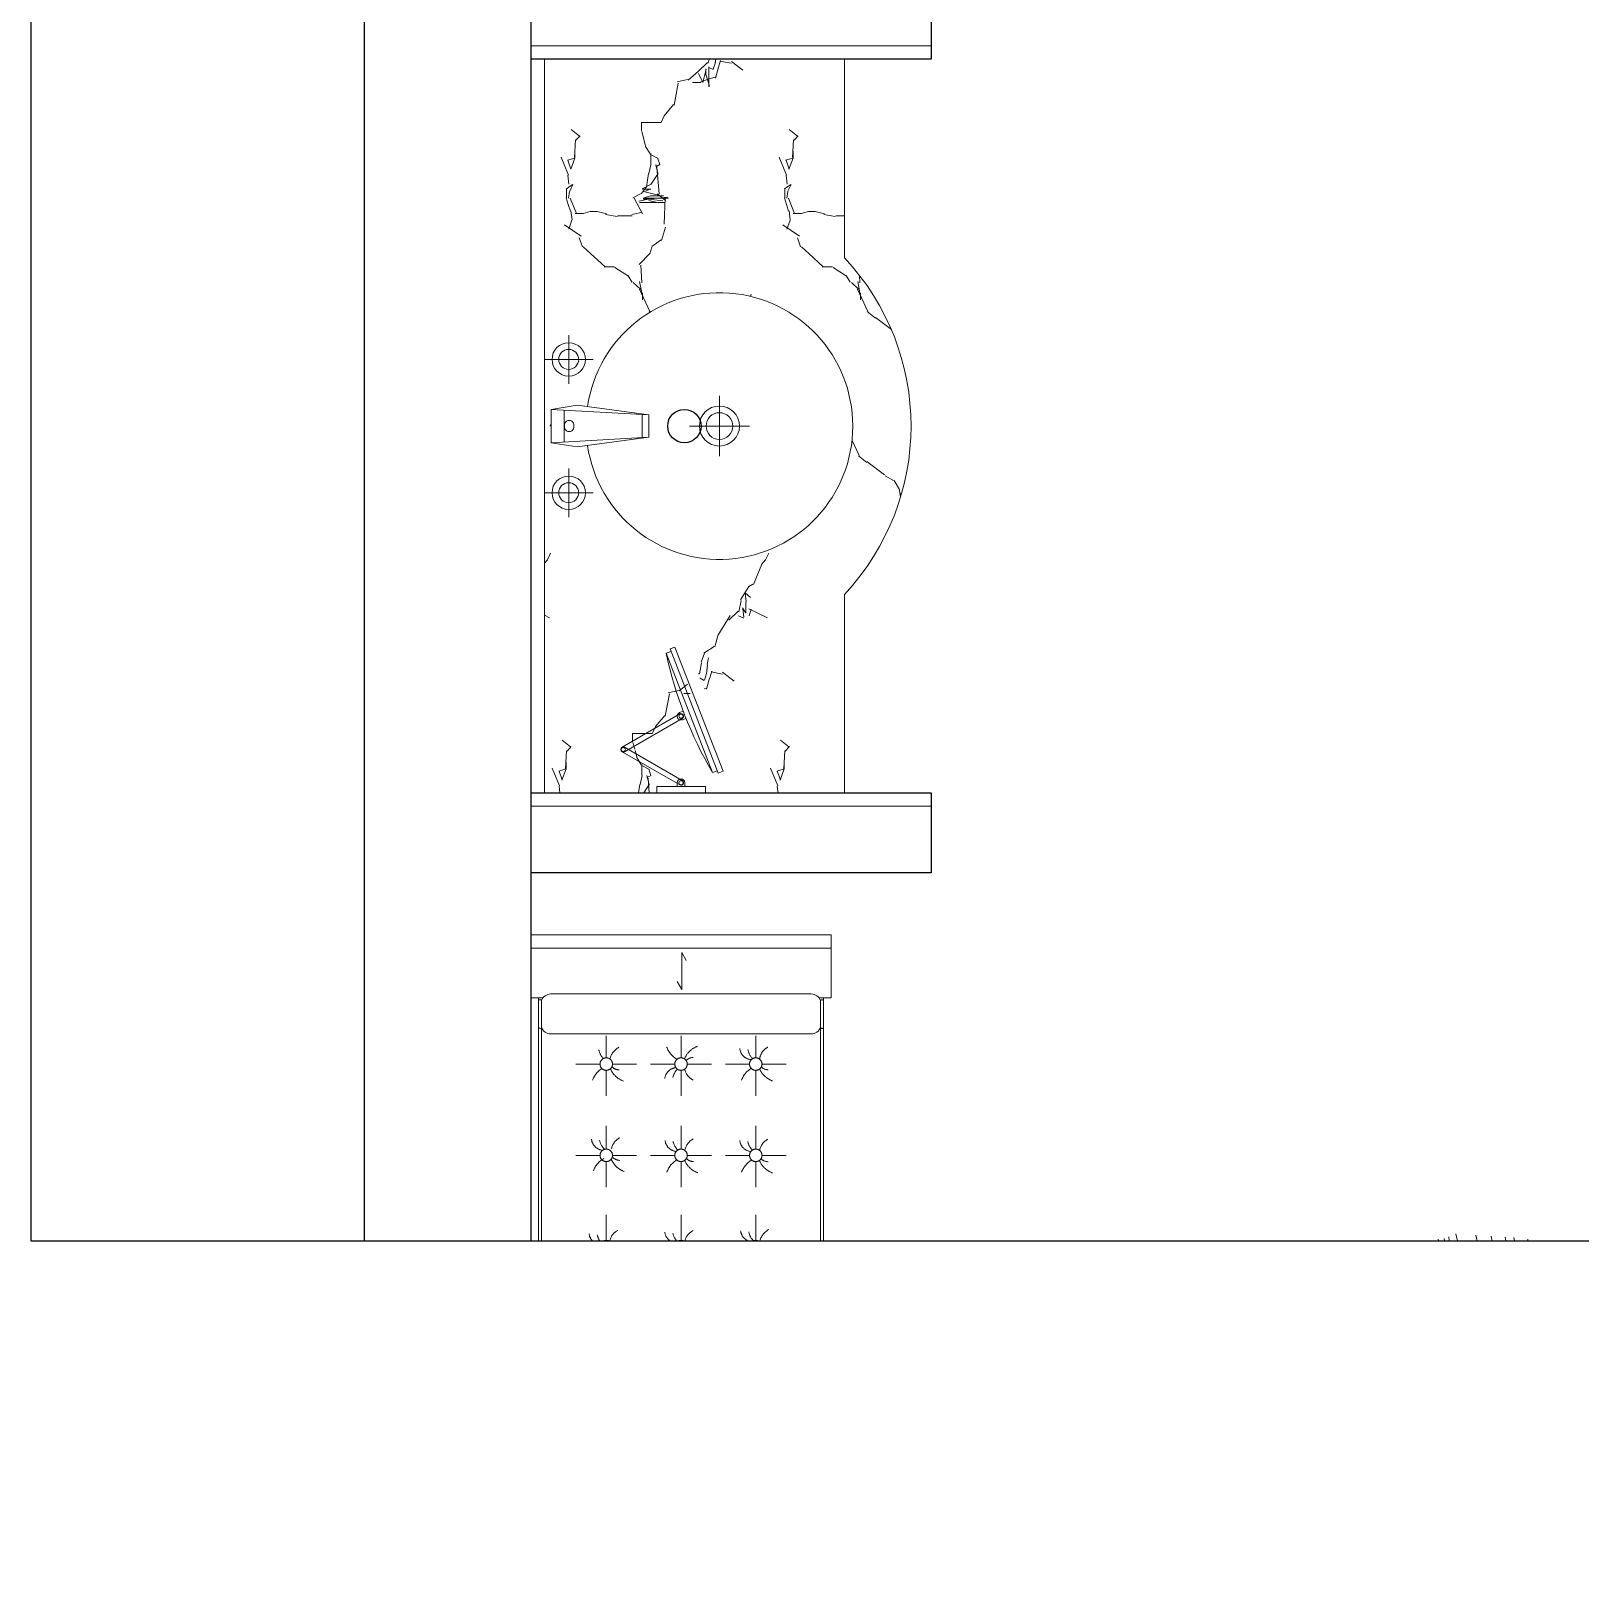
# Model space of a CAD drawing. Header units: millimetres. Extents: x 3162 to 221128, y -144913 to 11496.
# Drawn here: x 47952 to 50275, y -14097 to -11793 of the extents above; entities that cross this region are included whole.
import ezdxf
from ezdxf.xclip import XClip

# ---------------------------------------------------------------- set-up
doc = ezdxf.new("R2010")
doc.units = ezdxf.units.MM
doc.header["$LTSCALE"] = 10
doc.header["$XCLIPFRAME"] = 2
doc.linetypes.add('DASH', pattern=[8.89, 6.35, -2.54])
doc.linetypes.add('HIDDEN', pattern=[9.525, 6.35, -3.175])
for name, color, linetype, lineweight in [('FF-Complete【墙体完成线】', 6, 'Continuous', 0), ('FF-FIXT【洁具】', 31, 'Continuous', 0), ('FF-【活动成品家具】', 51, 'Continuous', 0), ('Hidden【虚线】', 136, 'DASH', 0)]:
    doc.layers.add(name, color=color, linetype=linetype, lineweight=lineweight)
for name, color, linetype in [('SYMBOL【符号】', 136, 'Continuous'), ('WALL_NEW【新建墙体】', 4, 'Continuous'), ('WALL【墙体】', 7, 'Continuous')]:
    doc.layers.add(name, color=color, linetype=linetype)

# ---------------------------------------------------------------- blocks, each defined once
blk = doc.blocks.new('海龙_08065491')
at = {"layer": 'WALL【墙体】'}
for p, q in [((-3375, -1675), (3375, -1675)), ((-3625, -1925), (3625, -1925))]:
    blk.add_line(p, q, dxfattribs=at)
blk = doc.blocks.new('贵妃椅22')
for p, q in [((100, 0), (100, 600)), ((100, 600), (228.7, 600)), ((127.1, 600), (127.1, 0)), ((228.7, 600), (228.7, 585)), ((1350, 600), (1223.7, 600)), ((1223.7, 585), (1223.7, 600)), ((1322.9, 600), (1322.9, 0)), ((1350, 0), (1350, 600)), ((228.7, 585), (228.7, 585)), ((228.7, 585), (825, 585)), ((228.7, 585), (228.7, 576)), ((234, 579), (287.5, 579)), ((244.8, 579), (825, 579)), ((1223.7, 585), (825, 585)), ((1164.9, 579), (825, 579)), ((1218.4, 579), (1164.9, 579)), ((1223.7, 585), (1223.7, 585)), ((1223.7, 585), (1223.7, 576)), ((243.4, 15), (825, 15)), ((244.8, 21), (825, 21)), ((1164.9, 21), (825, 21)), ((1223.7, 15), (825, 15)), ((1218.2, 21), (1164.9, 21)), ((1223.7, 24), (1223.7, 15)), ((1223.7, 15), (1223.7, 0)), ((100, 0), (228.7, 0)), ((1350, 0), (1223.7, 0))]:
    blk.add_line(p, q)
at = {"color": 8, "ltscale": 150}
for p, q in [((220.9, 39.5), (220.9, 560.5)), ((300.9, 39.5), (300.9, 560.5)), ((1151.5, 39.5), (1151.5, 560.5)), ((1231.6, 39.5), (1231.6, 560.5)), ((158.9, 307.5), (142.9, 298.6)), ((142.9, 298.6), (208.4, 298.6)), ((208.4, 298.6), (192.4, 289.7)), ((1256.3, 307.5), (1240.3, 298.6)), ((1240.3, 298.6), (1314.6, 298.6)), ((1314.6, 298.6), (1298.6, 289.7))]:
    blk.add_line(p, q, dxfattribs=at)
at = {"color": 8, "linetype": 'HIDDEN', "ltscale": 150}
for p, q in [((361.2, 462), (361.2, 510.4)), ((543.7, 462), (543.7, 510.4)), ((726.2, 462), (726.2, 510.4)), ((908.7, 462), (908.7, 510.4)), ((1091.2, 462), (1091.2, 510.4)), ((348.7, 449.5), (304.9, 449.5)), ((361.2, 437), (361.2, 388.8)), ((373.7, 449.5), (424.7, 449.5)), ((531.2, 449.5), (484.8, 449.5)), ((543.7, 437), (543.7, 388.8)), ((556.2, 449.5), (607.2, 449.5)), ((713.7, 449.5), (667.3, 449.5)), ((726.2, 437), (726.2, 388.8)), ((738.7, 449.5), (789.8, 449.5)), ((896.2, 449.5), (845.2, 449.5)), ((908.7, 437), (908.7, 388.8)), ((921.2, 449.5), (967.6, 449.5)), ((1078.7, 449.5), (1027.7, 449.5)), ((1091.2, 437), (1091.2, 388.8)), ((1103.7, 449.5), (1147.6, 449.5)), ((361.2, 312.5), (361.2, 360.8)), ((543.7, 312.5), (543.7, 360.8)), ((726.2, 312.5), (726.2, 360.8)), ((908.7, 312.5), (908.7, 360.8)), ((1091.2, 312.5), (1091.2, 360.8)), ((348.7, 300), (304.9, 300)), ((361.2, 287.5), (361.2, 239.1)), ((373.7, 300), (424.7, 300)), ((531.2, 300), (484.8, 300)), ((543.7, 287.5), (543.7, 239.1)), ((556.2, 300), (607.2, 300)), ((713.7, 300), (667.3, 300)), ((726.2, 287.5), (726.2, 239.1)), ((738.7, 300), (789.8, 300)), ((896.2, 300), (845.2, 300)), ((908.7, 287.5), (908.7, 239.1)), ((921.2, 300), (967.6, 300)), ((1078.7, 300), (1027.7, 300)), ((1091.2, 287.5), (1091.2, 239.1)), ((1103.7, 300), (1147.6, 300)), ((361.2, 163), (361.2, 211.2)), ((543.7, 163), (543.7, 211.2)), ((726.2, 163), (726.2, 211.2)), ((908.7, 163), (908.7, 211.2)), ((1091.2, 163), (1091.2, 211.2)), ((348.7, 150.5), (304.9, 150.5)), ((361.2, 138), (361.2, 89.6)), ((373.7, 150.5), (424.7, 150.5)), ((531.2, 150.5), (484.8, 150.5)), ((543.7, 138), (543.7, 89.6)), ((556.2, 150.5), (607.2, 150.5)), ((713.7, 150.5), (667.3, 150.5)), ((724.6, 138), (724.6, 89.6)), ((738.7, 150.5), (789.8, 150.5)), ((896.2, 150.5), (845.2, 150.5)), ((908.7, 138), (908.7, 89.6)), ((921.2, 150.5), (967.6, 150.5)), ((1078.7, 150.5), (1027.7, 150.5)), ((1091.2, 138), (1091.2, 89.6)), ((1103.7, 150.5), (1147.6, 150.5))]:
    blk.add_line(p, q, dxfattribs=at)
at = {"linetype": 'HIDDEN', "ltscale": 150}
for p, q in [((228.7, 24), (228.7, 15)), ((243.4, 15), (228.7, 15)), ((228.7, 15), (228.7, 0)), ((234.2, 21), (287.5, 21))]:
    blk.add_line(p, q, dxfattribs=at)
for points in [[(234.2, 585), (234.2, 585), (287.5, 585)], [(1218.2, 585), (1218.2, 585), (1164.9, 585)], [(1164.9, 15), (1164.9, 15), (1218.2, 15)]]:
    blk.add_lwpolyline(points)
blk.add_lwpolyline([(287.5, 15), (287.5, 15), (234.2, 15)], dxfattribs=at)
at = {"color": 8, "linetype": 'HIDDEN', "ltscale": 150}
for centre in [(361.2, 449.5), (543.7, 449.5), (726.2, 449.5), (908.7, 449.5), (1091.2, 449.5), (361.2, 300), (543.7, 300), (726.2, 300), (908.7, 300), (1091.2, 300), (361.2, 150.5), (543.7, 150.5), (726.2, 150.5), (908.7, 150.5), (1091.2, 150.5)]:
    blk.add_circle(centre, 12.5, dxfattribs=at)
at = {"color": 8, "ltscale": 150}
for centre, start, end in [((241, 560.1), 110.2225, 178.8395), ((280.7, 560.1), 1.1605, 69.7775), ((1171.7, 560.1), 110.2225, 178.8395), ((1211.4, 560.1), 1.1605, 69.7775), ((1171.7, 39.9), 181.1605, 249.7775), ((1211.4, 39.9), 290.2225, 358.8395)]:
    blk.add_arc(centre, 20.1, start, end, dxfattribs=at)
for centre, radius, start, end in [((235.4, 582), 3.24, 111.9991, 248.0009), ((287.1, 582), 3.03, 278.6164, 81.3836), ((1165.4, 582), 3.03, 98.6164, 261.3836), ((1217, 582), 3.24, 291.9991, 68.0009), ((1216.6, 18), 3.38, 297.5622, 62.4378)]:
    blk.add_arc(centre, radius, start, end)
at = {"color": 8, "linetype": 'HIDDEN', "ltscale": 150}
for centre, radius, start, end in [((293.3, 410.9), 75.5, 38.7826, 66.1947), ((390, 458.6), 25.2, 96.8606, 173.3873), ((390.7, 435.6), 32.3, 100.3351, 132.5443), ((508.5, 454), 25.2, 6.6127, 83.1394), ((591.1, 430.5), 47.7, 110.1645, 149.5653), ((665.5, 423.9), 60.6, 33.1364, 67.7212), ((754.6, 458.7), 25.2, 96.8606, 173.3873), ((755.4, 435.7), 32.3, 100.3351, 132.3103), ((861.3, 430.5), 47.7, 30.4347, 69.8355), ((943.9, 454), 25.2, 96.8606, 173.3873), ((1042.3, 432.3), 47.7, 33.0642, 69.8355), ((364.3, 403.1), 44.6, 109.3862, 160.2225), ((364.4, 426.8), 19.7, 131.0371, 180.2276), ((361.9, 413), 31.4, 26.9285, 71.7471), ((536.6, 408.3), 31.4, 101.2702, 153.0715), ((507.7, 431), 32.3, 45.2011, 79.6649), ((533.6, 422.1), 20.2, 0.0573, 44.8765), ((534.1, 398.4), 44.6, 19.79, 67.6956), ((728.8, 403.3), 44.4, 108.8945, 160.2612), ((728.9, 427), 19.6, 130.1019, 180.3339), ((730.6, 412), 31.4, 26.9285, 78.7298), ((918.3, 398.4), 44.6, 112.3044, 160.21), ((918.9, 422.1), 20.2, 135.1235, 179.9427), ((944.7, 431), 32.3, 100.3351, 134.7989), ((915.8, 408.3), 31.4, 26.9285, 78.7298), ((1099.3, 400.2), 44.6, 112.3044, 160.21), ((1099.9, 423.8), 20.2, 135.1235, 179.9427), ((1093.3, 407.1), 35.9, 28.5639, 77.2041), ((1125.7, 432.7), 32.3, 100.3351, 134.7989), ((310, 284.5), 47.7, 30.4347, 69.8355), ((392.6, 307.9), 25.2, 96.8606, 173.3873), ((393.4, 284.9), 32.3, 100.3351, 134.7989), ((510.9, 306.9), 25.2, 6.6127, 83.1394), ((510.1, 283.9), 32.3, 45.2011, 79.6649), ((593.5, 283.5), 47.7, 110.1645, 149.5653), ((675.7, 284), 47.7, 30.4347, 69.8355), ((758.3, 307.5), 25.2, 96.8606, 173.3873), ((759, 284.5), 32.3, 100.3351, 134.7989), ((858.9, 283.5), 47.7, 30.4347, 69.8355), ((941.5, 306.9), 25.2, 96.8606, 173.3873), ((942.3, 283.9), 32.3, 100.3351, 134.7989), ((1059.2, 307.5), 25.2, 6.6127, 83.1394), ((1058.4, 284.5), 32.3, 45.2011, 79.6649), ((1141.8, 284), 47.7, 110.1645, 149.5653), ((367, 252.4), 44.6, 112.3044, 160.21), ((367.5, 276), 20.2, 135.1235, 179.9427), ((364.5, 262.2), 31.4, 26.9285, 78.7298), ((539, 261.3), 31.4, 101.2702, 153.0715), ((535.9, 275), 20.2, 0.0573, 44.8765), ((536.5, 251.4), 44.6, 19.79, 67.6956), ((732.6, 251.9), 44.6, 112.3044, 160.21), ((733.2, 275.6), 20.2, 135.1235, 179.9427), ((730.2, 261.8), 31.4, 26.9285, 78.7298), ((915.9, 251.4), 44.6, 112.3044, 160.21), ((916.5, 275), 20.2, 135.1235, 179.9427), ((913.5, 261.3), 31.4, 26.9285, 78.7298), ((1087.3, 261.8), 31.4, 101.2702, 153.0715), ((1084.2, 275.6), 20.2, 0.0573, 44.8765), ((1084.8, 251.9), 44.6, 19.79, 67.6956), ((295.9, 101.3), 82.6, 44.6784, 65.6546), ((396.1, 155.2), 25.2, 96.8606, 173.3873), ((396.9, 132.2), 32.3, 100.3351, 134.7989), ((511.2, 157.6), 25.2, 6.6127, 83.1394), ((510.4, 134.6), 32.3, 45.2011, 79.6649), ((593.8, 134.1), 47.7, 110.1645, 149.5653), ((678.1, 132.3), 47.7, 34.4668, 69.8355), ((760.7, 155.8), 25.2, 96.8606, 173.3873), ((761.5, 132.8), 32.3, 100.3351, 134.7989), ((858.7, 134.1), 47.7, 30.4347, 69.8355), ((941.3, 157.6), 25.2, 96.8606, 173.3873), ((942, 134.6), 32.3, 100.3351, 134.7989), ((1044.2, 137), 44.5, 30.4146, 70.5571), ((1125.2, 157.6), 25.2, 96.8606, 173.3873), ((1127.3, 130.8), 36.2, 101.2816, 134.234), ((370.5, 99.7), 44.6, 112.3044, 160.21), ((366.9, 124.2), 16.1, 119.5243, 182.9039), ((361.2, 103.8), 40.3, 29.8041, 75.717), ((539.2, 111.9), 31.4, 101.2702, 153.0715), ((536.2, 125.7), 20.2, 0.0573, 44.8765), ((536.8, 102), 44.6, 19.79, 67.6956), ((735.1, 100.2), 44.6, 112.9635, 160.21), ((735.7, 123.9), 20.2, 135.1235, 179.9427), ((727.1, 105.5), 38.5, 29.3365, 76.332), ((915.6, 102), 44.6, 112.3044, 160.21), ((916.2, 125.7), 20.2, 135.1235, 179.9427), ((913.2, 111.9), 31.4, 26.9285, 78.7298), ((1099.6, 102), 44.6, 114.1123, 160.21), ((1098.7, 126), 18.8, 134.7158, 180.8182), ((1098.2, 112.8), 30.1, 26.3241, 84.5443), ((241, 39.9), 20.1, 181.1605, 249.7775), ((280.7, 39.9), 20.1, 290.2225, 358.8395)]:
    blk.add_arc(centre, radius, start, end, dxfattribs=at)
at = {"linetype": 'HIDDEN', "ltscale": 150}
for centre, radius, start, end in [((235.8, 18), 3.38, 117.5622, 242.4378), ((287, 18), 3.04, 279.6337, 80.3663), ((1165.4, 18), 3.04, 99.6337, 260.3663)]:
    blk.add_arc(centre, radius, start, end, dxfattribs=at)
blk = doc.blocks.new('洗手台40')
at = {"color": 8}
for p, q in [((194.8, 336.5), (194.8, 263.5)), ((231.3, 300), (158.3, 300)), ((-31.3, 245.1), (-31.3, 154.9)), ((182.2, 231.4), (74.6, 216.7)), ((221.1, 225), (74.6, 216.7)), ((74.6, 216.7), (74.6, 200)), ((84.7, 217.2), (84.7, 200)), ((221.1, 225), (182.2, 231.4)), ((201.4, 223.9), (201.4, 200)), ((221.1, 225), (221.1, 200)), ((13.8, 200), (-76.3, 200)), ((74.6, 183.3), (74.6, 200)), ((84.7, 182.8), (84.7, 200)), ((201.4, 176.1), (201.4, 200)), ((221.1, 175), (221.1, 200)), ((221.1, 175), (74.6, 183.3)), ((182.2, 168.6), (74.6, 183.3)), ((221.1, 175), (182.2, 168.6)), ((194.8, 136.5), (194.8, 63.5)), ((231.3, 100), (158.3, 100))]:
    blk.add_line(p, q, dxfattribs=at)
for centre, radius in [((194.8, 300), 25), ((194.8, 300), 15), ((-31.3, 200), 30), ((-31.3, 200), 20), ((194.8, 100), 25), ((194.8, 100), 15)]:
    blk.add_circle(centre, radius, dxfattribs=at)
blk.add_arc((-31.3, 200), 200, 8.4238, 351.5762)
for centre, start, end in [((194, 201.2), 350.5252, 189.4748), ((194, 198.8), 170.5252, 9.4748)]:
    blk.add_arc(centre, 7.19, start, end, dxfattribs=at)
blk = doc.blocks.new('刮须镜平面')
at = {"color": 0, "ltscale": 0.4}
for p, q in [((-118.2, 1.9), (-68.3, 88.4)), ((-61.6, 84.6), (-111.6, -1.9)), ((-68.3, 84.6), (-18.3, -1.9)), ((-11.7, 1.9), (-61.6, 88.4)), ((-9.2, 36.5), (0, 36.5)), ((-9.2, -36.5), (-9.2, 36.5)), ((0, 36.5), (0, -36.5)), ((-218.4, 9.3), (-215.7, 16.4)), ((-32.2, -63), (-218.4, 9.3)), ((-215.7, 16.4), (-29.4, -55.8)), ((-212.1, 15), (-209.3, 22.2)), ((-209.3, 22.2), (-30.2, -47.3)), ((-122.3, -3.3), (-120.3, 2.1)), ((-9.2, 5.8), (-15, 5.8)), ((-111.6, -7.5), (-109.5, -2.1)), ((-9.2, -5.8), (-15, -5.8)), ((0, -36.5), (-9.2, -36.5)), ((-33, -54.4), (-30.2, -47.3)), ((-29.4, -55.8), (-32.2, -63))]:
    blk.add_line(p, q, dxfattribs=at)
for centre in [(-64.9, 86.5), (-114.9, 0), (-15, 0)]:
    blk.add_circle(centre, 3.07, dxfattribs=at)
for centre, radius, start, end in [((-64.9, 86.5), 3.84, 30, 210), ((-64.9, 86.5), 3.84, 330, 150), ((-335.4, -568.2), 603.7, 59.6373, 77.9472), ((-114.9, 0), 5.76, 338.7922, 158.7922), ((-114.9, 0), 3.84, 150, 330), ((-15, 0), 5.76, 90, 270), ((-15, 0), 3.84, 210, 30)]:
    blk.add_arc(centre, radius, start, end, dxfattribs=at)
blk = doc.blocks.new('1800平10104199')
at = {"color": 8}
for p, q in [((1549.9, -532.4), (1484.1, -541.8)), ((1482.1, -539.3), (1552.3, -553.7)), ((1483, -552.2), (1553.1, -566.7)), ((1484.4, -573.1), (1554.5, -587.6)), ((1485.9, -596.1), (1556, -610.5)), ((1487.8, -626), (1557.9, -640.4)), ((1551.2, -658), (1485.3, -649.3)), ((1553.7, -651), (1486.4, -645.1)), ((1550.2, -667.1), (1484.4, -657.6))]:
    blk.add_line(p, q, dxfattribs=at)
blk = doc.blocks.new('海龙_08068901')
at = {"layer": 'FF-FIXT【洁具】'}
h = blk.add_hatch(dxfattribs=at)
h.set_pattern_fill('AA大理石深SC800', color=8, scale=700, pattern_type=2)
h.set_pattern_definition([(177.769103, (2551836.143, -1670325.253), (-700.00002183, -2.69e-05), [40.03034, -8366.3405]), (28.1136392, (2551816.143, -1670287.855), (700.0000028, 327.23196765), [26.45461, -5529.00824]), (76.6298055, (2551816.14, -1670234.874), (-1.05e-05, 327.2319275), [14.41496, -3012.71901]), (106.992819, (2551819.48, -1670211.5), (6.7e-06, 327.2319222), [11.40566, -2383.78875]), (21.8355897, (2551816.143, -1670188.127), (699.99999517, 327.2319006), [25.13679, -5253.58526]), (17.3096175, (2551819.48, -1670181.89), (700.0000145, 327.231969), [10.47438, -2189.14444]), (162.690382, (2551796.14, -1670323.69), (-700.0000325, 327.231908), [20.94876, -2178.67006]), (125.490837, (2551776.14, -1670317.46), (-4.3e-05, 327.231901), [17.22434, -1188.48149]), (162.690382, (2551766.14, -1670303.44), (-700.0000325, 327.231908), [10.47438, -2189.14444]), (136.925518, (2551756.14, -1670300.32), (-2e-05, 327.23191), [22.8165, -935.47517]), (3.3442344, (2551712.81, -1670286.297), (700.000013, 4.667e-05), [26.71214, -5582.84048]), (10.5914065, (2551696.14, -1670289.41), (1400.000031, 327.2319727), [16.95554, -3543.70772]), (0, (2551686.14, -1670289.4), (700, 327.23194), [10, -689.99994]), (103.370194, (2551816.14, -1670287.855), (-5.48e-05, 327.2319113), [14.41489, -3012.71901]), (90, (2551812.8, -1670273.8), (700, -4e-14), [10.90773, -316.32419]), (90, (2551812.8, -1670262.9), (700, -4e-14), [10.90773, -316.32419]), (78.995121, (2551812.81, -1670252.015), (-2.72e-05, 327.2319559), [17.46185, -3649.52189]), (90, (2551816.14, -1670200.6), (700, -4e-14), [12.46598, -314.76592]), (6.6658365, (2551806.14, -1670183.45), (699.9999705, 1.27e-05), [13.42411, -2805.63262]), (160.679045, (2551806.14, -1670183.45), (-699.9999937, 327.231933), [14.12908, -2952.97835]), (47.485996, (2551522.81, -1670389.14), (700.0000005, 654.4639248), [14.79793, -3092.76646]), (6.1571803, (2551532.81, -1670378.233), (2800.00001973, 327.23192843), [43.58473, -9109.2134]), (31.9352432, (2551576.14, -1670373.56), (699.9999716, 327.2319319), [11.78345, -2462.74511]), (19.3209546, (2551586.14, -1670367.325), (699.999996, 327.2319281), [14.12908, -2952.97835]), (8.8568723, (2551599.48, -1670362.65), (699.9999635, 5.46e-05), [20.24134, -2105.10111]), (30.29957, (2551619.476, -1670359.534), (700.0000166, 327.2319738), [15.44284, -3227.55244]), (61.8626245, (2551632.81, -1670351.74), (-3.7e-05, 327.231936), [14.13664, -1470.21231]), (52.9473395, (2551639.476, -1670339.277), (700.00000455, 981.6958246), [33.192334, -6937.19747]), (51.263996, (2551659.476, -1670312.79), (699.999997, 981.6958529), [15.98128, -3340.08304]), (25.054876, (2551669.48, -1670300.32), (700, -3e-06), [36.79571, -735.91427]), (47.485996, (2551702.81, -1670284.74), (700.0000005, 654.4639248), [14.79793, -3092.76646]), (31.9352432, (2551712.81, -1670273.83), (699.9999716, 327.2319319), [11.78345, -2462.74511]), (56.6470201, (2551722.81, -1670267.598), (700.0000012, 981.6958188), [24.25143, -5068.55181]), (90, (2551736.14, -1670247.34), (700, -4e-14), [15.582476, -311.64945]), (47.485996, (2551736.14, -1670231.76), (700.0000005, 654.4639248), [29.59586, -3077.96853]), (47.485996, (2551756.14, -1670209.94), (700.0000005, 654.4639248), [14.79793, -3092.76646]), (19.3209546, (2551766.14, -1670199.035), (699.999996, 327.2319281), [14.12908, -2952.97835]), (56.2378233, (2551779.476, -1670194.36), (699.99996254, 981.69585345), [29.98968, -6267.84088]), (25.054876, (2551599.48, -1670368.88), (700, -3e-06), [14.71827, -757.99171]), (80.6556929, (2551596.143, -1670389.14), (2.62e-05, 327.2319152), [20.52967, -4290.69354]), (160.679045, (2551609.476, -1670393.816), (-699.9999937, 327.231933), [14.12908, -2952.97835]), (148.064756, (2551619.48, -1670400.05), (-699.999967, 327.2319416), [11.78345, -2462.74511]), (115.424913, (2551626.14, -1670414.07), (-700.000029, 1636.1597197), [15.52817, -3245.38277]), (103.370194, (2551629.476, -1670428.1), (-5.48e-05, 327.2319113), [14.41489, -3012.71901]), (144.961427, (2551636.14, -1670432.77), (-700.0000265, 654.4638884), [8.14233, -1701.74844]), (173.334163, (2551649.48, -1670434.33), (-699.9999705, 1.88e-05), [13.42411, -2805.63262]), (158.418473, (2551692.81, -1670451.47), (-4199.99999472, 1636.15974199), [46.60026, -9739.4493]), (78.995121, (2551606.14, -1670449.91), (-2.72e-05, 327.2319559), [17.46185, -3649.52189]), (4.4550498, (2551609.476, -1670432.77), (700.0000104, 4.37e-05), [20.0606, -4192.66778]), (154.945124, (2551629.48, -1670431.2), (-700, -9e-07), [7.35917, -765.35081]), (132.514004, (2551622.81, -1670428.1), (-699.9999993, 654.463926), [14.79793, -3092.76646]), (90, (2551612.8, -1670417.2), (700, -4e-14), [9.34949, -317.88246]), (142.076999, (2551612.81, -1670407.84), (-700.0000235, 654.463844), [12.67686, -2649.46857]), (125.490837, (2551602.8, -1670400.05), (-4.3e-05, 327.231901), [11.48294, -1194.22296]), (99.344307, (2551596.143, -1670390.7), (-2.57e-05, 327.2319152), [20.5296, -4290.69354]), (90, (2551592.8, -1670389.14), (700, -4e-14), [18.69897, -308.53291]), (136.925518, (2551592.8, -1670389.14), (-2e-05, 327.23191), [18.2532, -940.03847]), (70.3775316, (2551576.14, -1670386.02), (1.97e-05, 327.231914), [9.92593, -2074.51804]), (175.54495, (2551576.143, -1670386.024), (-700.0000158, -2.36e-05), [40.1212, -4172.60718]), (148.064756, (2552172.81, -1670462.38), (-699.999967, 327.2319416), [23.56697, -2450.96166]), (35.0385725, (2552132.81, -1670457.7), (700.000032, 654.463882), [8.14233, -1701.74844]), (6.6658365, (2552149.48, -1670457.7), (699.9999705, 1.27e-05), [13.42411, -2805.63262]), (162.690382, (2552139.48, -1670465.5), (-700.0000325, 327.231908), [10.47438, -2189.14444]), (64.5750864, (2552126.14, -1670493.54), (699.9999829, 1636.1597424), [31.05627, -3229.8546]), (0, (2552132.8, -1670457.7), (700, 327.23194), [16.666664, -683.33328]), (118.137375, (2552176.14, -1670468.61), (-2.2e-05, 327.231903), [7.06832, -1477.28063]), (157.435521, (2552206.143, -1670481.077), (-699.9999875, 327.23189523), [32.48693, -6789.76837]), (136.925518, (2552212.8, -1670487.3), (-2e-05, 327.23191), [9.1266, -949.16507]), (154.945124, (2552222.8, -1670491.99), (-700, -9e-07), [11.03872, -761.67126]), (49.4476465, (2552156.14, -1670463.94), (700.0000126, 981.6957893), [10.25416, -2143.11958]), (51.263996, (2551932.81, -1670195.92), (699.999997, 981.6958529), [15.98128, -3340.08304]), (136.925518, (2551932.8, -1670195.92), (-2e-05, 327.23191), [9.1266, -949.16507]), (176.655765, (2551926.143, -1670189.685), (-700.00001707, -1.59e-05), [26.71214, -5582.84048]), (106.992819, (2551899.48, -1670188.13), (6.7e-06, 327.2319222), [11.40566, -2383.78875]), (19.3209546, (2551882.81, -1670181.894), (699.999996, 327.2319281), [14.12908, -2952.97835]), (159.49524, (2551899.476, -1670188.127), (-700.0000066, 327.2319549), [17.79407, -3718.95475]), (180, (2551909.48, -1670188.13), (-700, 327.23194), [10, -689.99994]), (22.2465213, (2551872.81, -1670177.22), (700.0000198, 327.23192524), [28.8113, -6021.55701]), (6.6658365, (2551859.48, -1670178.78), (699.9999705, 1.27e-05), [13.42411, -2805.63262]), (52.1215557, (2552029.476, -1670440.563), (700.0000225, 981.6958277), [21.71596, -4538.63158]), (78.995121, (2552042.81, -1670423.42), (-2.72e-05, 327.2319559), [17.46185, -3649.52189]), (162.690382, (2552046.14, -1670406.28), (-700.0000325, 327.231908), [10.47438, -2189.14444]), (164.332014, (2552036.14, -1670403.165), (-1399.9999669, 327.2319563), [17.30988, -3617.75911]), (104.970339, (2552019.48, -1670398.49), (-3.98e-05, 327.2319457), [12.90394, -2696.92402]), (109.622468, (2552016.14, -1670386.02), (-1.74e-05, 327.231914), [9.92593, -2074.51804]), (90, (2552012.8, -1670376.7), (700, -4e-14), [12.46598, -314.76592]), (25.054876, (2552012.8, -1670379.8), (700, -3e-06), [14.71827, -757.99171]), (166.844039, (2552032.81, -1670384.47), (-699.999993, 327.2319035), [20.53905, -1417.1955]), (0, (2552022.8, -1670384.47), (700, 327.23194), [10, -689.99994]), (15.667986, (2552006.14, -1670389.14), (1399.9999669, 327.2319563), [17.30988, -3617.75911]), (180, (2552022.8, -1670389.14), (-700, 327.23194), [16.666664, -683.33328]), (180, (2552036.14, -1670389.14), (-700, 327.23194), [13.333334, -686.66661]), (61.8626245, (2552032.81, -1670395.37), (-3.7e-05, 327.231936), [7.06832, -1477.28063]), (162.690382, (2552042.81, -1670398.49), (-700.0000325, 327.231908), [10.47438, -2189.14444]), (173.334163, (2552056.14, -1670400.05), (-699.9999705, 1.88e-05), [13.42411, -2805.63262]), (171.143127, (2552066.14, -1670401.61), (-699.9999743, -6e-06), [10.12067, -2115.22178]), (13.15596, (2551876.14, -1670312.79), (699.999983, 327.2319595), [13.6927, -1424.04185]), (146.796701, (2551876.14, -1670312.787), (-1400.0000003, 981.6958516), [19.91878, -4163.01753]), (118.137375, (2551859.48, -1670301.88), (-2.2e-05, 327.231903), [14.13664, -1470.21231]), (90, (2551852.8, -1670301.9), (700, -4e-14), [12.46598, -314.76592]), (113.162745, (2551852.81, -1670301.88), (-3.44e-05, 327.2319177), [8.47434, -1771.13755]), (75.873987, (2551842.81, -1670320.578), (699.99999423, 2945.08749146), [27.31624, -5709.08807]), (90, (2551842.8, -1670320.6), (700, -4e-14), [18.69897, -308.53291]), (106.992819, (2551842.81, -1670301.88), (6.7e-06, 327.2319222), [11.40566, -2383.78875]), (90, (2551839.5, -1670328.4), (700, -4e-14), [37.397934, -289.83395]), (95.3136086, (2551839.476, -1670328.37), (-1.335e-05, 327.2319124), [35.99435, -7522.8223]), (83.5762835, (2551832.81, -1670322.136), (3.255e-05, 327.23196893), [29.79375, -6226.89452]), (90, (2551832.8, -1670322.14), (700, -4e-14), [9.34949, -317.88246]), (76.6298055, (2551832.81, -1670312.79), (-1.05e-05, 327.2319275), [14.41496, -3012.71901]), (103.370194, (2551836.14, -1670298.76), (-5.48e-05, 327.2319113), [14.41489, -3012.71901]), (90, (2551832.8, -1670311.2), (700, -4e-14), [26.490205, -300.7417]), (133.553349, (2552136.14, -1670446.796), (-700.0000129, 654.4639115), [19.35087, -4044.33463]), (169.408593, (2552152.81, -1670449.91), (-1400.000041, 327.2319161), [16.95554, -3543.70772]), (6.6658365, (2552126.14, -1670454.59), (699.9999705, 1.27e-05), [13.42411, -2805.63262]), (66.837255, (2552126.14, -1670454.59), (-2.94e-05, 327.231945), [8.47434, -1771.13755]), (148.064756, (2552129.48, -1670434.33), (-699.999967, 327.2319416), [35.35042, -2439.17821]), (164.332014, (2552099.476, -1670415.63), (-1399.9999669, 327.2319563), [17.30988, -3617.75911]), (122.690182, (2552082.81, -1670410.956), (-699.9999866, 981.6958593), [18.51521, -3869.68155]), (160.679045, (2552072.81, -1670395.37), (-699.9999937, 327.231933), [14.12908, -2952.97835]), (169.408593, (2552059.476, -1670390.7), (-1400.000041, 327.2319161), [16.95554, -3543.70772]), (133.553349, (2552042.81, -1670387.58), (-700.0000129, 654.4639115), [19.35087, -4044.33463]), (130.552353, (2552029.48, -1670373.56), (-700.000004, 981.6957954), [20.50832, -2132.86542]), (102.074477, (2552016.14, -1670357.976), (-2.5e-05, 327.2319044), [15.93501, -3330.41737]), (169.408593, (2552012.81, -1670342.393), (-1400.000041, 327.2319161), [33.91108, -3526.75218]), (139.920946, (2551979.476, -1670336.16), (-700.0000024, 654.46388085), [21.78204, -4552.44356]), (154.945124, (2551962.8, -1670322.14), (-700, -9e-07), [11.03872, -761.67126]), (90, (2551952.8, -1670317.46), (700, -4e-14), [29.606696, -297.62523]), (0, (2551939.48, -1670287.85), (700, 327.23194), [13.333334, -686.66661]), (14.9560981, (2551916.143, -1670294.088), (1399.9999853, 327.2319453), [24.15147, -5047.66192]), (31.9352432, (2551906.14, -1670300.32), (699.9999716, 327.2319319), [11.78345, -2462.74511]), (61.8626245, (2551899.48, -1670312.79), (-3.7e-05, 327.231936), [14.13664, -1470.21231]), (17.3096175, (2551889.48, -1670315.9), (700.0000145, 327.231969), [10.47438, -2189.14444]), (118.137375, (2551889.48, -1670315.9), (-2.2e-05, 327.231903), [7.06832, -1477.28063]), (4.4550498, (2551846.14, -1670312.787), (700.0000104, 4.37e-05), [40.1212, -4172.60718]), (51.263996, (2551836.14, -1670325.25), (699.999997, 981.6958529), [15.98128, -3340.08304]), (0, (2551889.48, -1670301.88), (700, 327.23194), [16.666664, -683.33328]), (166.844039, (2551889.48, -1670301.88), (-699.999993, 327.2319035), [13.6927, -1424.04185]), (171.143127, (2551876.14, -1670298.76), (-699.9999743, -6e-06), [20.24134, -2105.10111]), (142.076999, (2551856.14, -1670295.65), (-700.0000235, 654.463844), [12.67686, -2649.46857]), (118.137375, (2551846.14, -1670287.85), (-2.2e-05, 327.231903), [14.13664, -1470.21231]), (90, (2551819.5, -1670220.85), (700, -4e-14), [9.34949, -317.88246]), (171.143127, (2551849.48, -1670180.34), (-699.9999743, -6e-06), [10.12067, -2115.22178]), (154.945124, (2551859.48, -1670185), (-700, -9e-07), [11.03872, -761.67126]), (125.490837, (2551859.48, -1670185.01), (-4.3e-05, 327.231901), [11.48294, -1194.22296]), (0, (2551839.48, -1670175.66), (700, 327.23194), [13.333334, -686.66661]), (17.3096175, (2551829.48, -1670178.78), (700.0000145, 327.231969), [10.47438, -2189.14444])])
h.paths.add_polyline_path([(1665.7, 1590.3), (1663.6, 1605.9), (1670, 1644.8), (1695, 1644.8), (1695, 1655), (1595, 1655), (1595, 1643.5, -0.414214), (1620, 1618.5, -1), (1570, 1618.5, -0.414214), (1595, 1643.5), (1595, 1655), (1145, 1655), (1145, 1466.5), (1154.2, 1466.5), (1154.2, 1435.8), (1158.9, 1435.8), (1207.3, 1518, -0.57735), (1212.6, 1518), (1263.2, 1431.9), (1214.4, 1516.5), (1165.5, 1431.8, -0.510568), (1160, 1424.2), (1154.2, 1424.2), (1154.2, 1393.5), (1145, 1393.5), (1145, 1205), (1442.5, 1205, 0.19081), (1695, 1105), (1695, 1192.4, -0.929064)])
h.paths.add_polyline_path([(1363.4, 1439.3), (1177.2, 1367), (1174.4, 1374.2), (1178, 1375.6), (1175.2, 1382.7), (1175.2, 1382.7, -0.037577), (1256.6, 1422.5), (1257, 1428.9, -1), (1262.7, 1431.1), (1267.3, 1426.7, -0.03758), (1354.3, 1452.2), (1357.1, 1445), (1360.7, 1446.4)], flags=16)
h = blk.add_hatch(dxfattribs=at)
h.set_pattern_fill('AA大理石深SC800', color=8, scale=700, pattern_type=2)
h.set_pattern_definition([(177.769103, (2571652.35, -1700771.014), (-700.00002183, -2.69e-05), [40.03034, -8366.3405]), (28.1136392, (2571632.35, -1700733.616), (700.0000028, 327.23196765), [26.45461, -5529.00824]), (76.6298055, (2571632.35, -1700680.636), (-1.05e-05, 327.2319275), [14.41496, -3012.71901]), (106.992819, (2571635.68, -1700657.26), (6.7e-06, 327.2319222), [11.40566, -2383.78875]), (21.8355897, (2571632.35, -1700633.89), (699.99999517, 327.2319006), [25.13679, -5253.58526]), (17.3096175, (2571635.68, -1700627.66), (700.0000145, 327.231969), [10.47438, -2189.14444]), (162.690382, (2571612.35, -1700769.46), (-700.0000325, 327.231908), [20.94876, -2178.67006]), (125.490837, (2571592.35, -1700763.22), (-4.3e-05, 327.231901), [17.22434, -1188.48149]), (162.690382, (2571582.35, -1700749.2), (-700.0000325, 327.231908), [10.47438, -2189.14444]), (136.925518, (2571572.35, -1700746.08), (-2e-05, 327.23191), [22.8165, -935.47517]), (3.3442344, (2571529.018, -1700732.058), (700.000013, 4.667e-05), [26.71214, -5582.84048]), (10.5914065, (2571512.35, -1700735.174), (1400.000031, 327.2319727), [16.95554, -3543.70772]), (0, (2571502.35, -1700735.17), (700, 327.23194), [10, -689.99994]), (103.370194, (2571632.35, -1700733.616), (-5.48e-05, 327.2319113), [14.41489, -3012.71901]), (90, (2571629, -1700719.6), (700, -4e-14), [10.90773, -316.32419]), (90, (2571629, -1700708.7), (700, -4e-14), [10.90773, -316.32419]), (78.995121, (2571629.02, -1700697.776), (-2.72e-05, 327.2319559), [17.46185, -3649.52189]), (90, (2571632.35, -1700646.35), (700, -4e-14), [12.46598, -314.76592]), (6.6658365, (2571622.35, -1700629.21), (699.9999705, 1.27e-05), [13.42411, -2805.63262]), (160.679045, (2571622.35, -1700629.21), (-699.9999937, 327.231933), [14.12908, -2952.97835]), (47.485996, (2571339.02, -1700834.9), (700.0000005, 654.4639248), [14.79793, -3092.76646]), (6.1571803, (2571349.018, -1700823.995), (2800.00001973, 327.23192843), [43.58473, -9109.2134]), (31.9352432, (2571392.35, -1700819.32), (699.9999716, 327.2319319), [11.78345, -2462.74511]), (19.3209546, (2571402.35, -1700813.09), (699.999996, 327.2319281), [14.12908, -2952.97835]), (8.8568723, (2571415.68, -1700808.41), (699.9999635, 5.46e-05), [20.24134, -2105.10111]), (30.29957, (2571435.684, -1700805.295), (700.0000166, 327.2319738), [15.44284, -3227.55244]), (61.8626245, (2571449.02, -1700797.5), (-3.7e-05, 327.231936), [14.13664, -1470.21231]), (52.9473395, (2571455.684, -1700785.038), (700.00000455, 981.6958246), [33.192334, -6937.19747]), (51.263996, (2571475.684, -1700758.55), (699.999997, 981.6958529), [15.98128, -3340.08304]), (25.054876, (2571485.68, -1700746.08), (700, -3e-06), [36.79571, -735.91427]), (47.485996, (2571519.02, -1700730.5), (700.0000005, 654.4639248), [14.79793, -3092.76646]), (31.9352432, (2571529.02, -1700719.59), (699.9999716, 327.2319319), [11.78345, -2462.74511]), (56.6470201, (2571539.018, -1700713.36), (700.0000012, 981.6958188), [24.25143, -5068.55181]), (90, (2571552.35, -1700693.1), (700, -4e-14), [15.582476, -311.64945]), (47.485996, (2571552.35, -1700677.52), (700.0000005, 654.4639248), [29.59586, -3077.96853]), (47.485996, (2571572.35, -1700655.704), (700.0000005, 654.4639248), [14.79793, -3092.76646]), (19.3209546, (2571582.35, -1700644.796), (699.999996, 327.2319281), [14.12908, -2952.97835]), (56.2378233, (2571595.684, -1700640.12), (699.99996254, 981.69585345), [29.98968, -6267.84088]), (25.054876, (2571415.68, -1700814.64), (700, -3e-06), [14.71827, -757.99171]), (80.6556929, (2571412.35, -1700834.9), (2.62e-05, 327.2319152), [20.52967, -4290.69354]), (160.679045, (2571425.684, -1700839.58), (-699.9999937, 327.231933), [14.12908, -2952.97835]), (148.064756, (2571435.68, -1700845.81), (-699.999967, 327.2319416), [11.78345, -2462.74511]), (115.424913, (2571442.35, -1700859.834), (-700.000029, 1636.1597197), [15.52817, -3245.38277]), (103.370194, (2571445.684, -1700873.86), (-5.48e-05, 327.2319113), [14.41489, -3012.71901]), (144.961427, (2571452.35, -1700878.53), (-700.0000265, 654.4638884), [8.14233, -1701.74844]), (173.334163, (2571465.684, -1700880.09), (-699.9999705, 1.88e-05), [13.42411, -2805.63262]), (158.418473, (2571509.018, -1700897.232), (-4199.99999472, 1636.15974199), [46.60026, -9739.4493]), (78.995121, (2571422.35, -1700895.674), (-2.72e-05, 327.2319559), [17.46185, -3649.52189]), (4.4550498, (2571425.684, -1700878.533), (700.0000104, 4.37e-05), [20.0606, -4192.66778]), (154.945124, (2571445.68, -1700876.97), (-700, -9e-07), [7.35917, -765.35081]), (132.514004, (2571439.02, -1700873.86), (-699.9999993, 654.463926), [14.79793, -3092.76646]), (90, (2571429, -1700862.95), (700, -4e-14), [9.34949, -317.88246]), (142.076999, (2571429.02, -1700853.6), (-700.0000235, 654.463844), [12.67686, -2649.46857]), (125.490837, (2571419.02, -1700845.81), (-4.3e-05, 327.231901), [11.48294, -1194.22296]), (99.344307, (2571412.35, -1700836.46), (-2.57e-05, 327.2319152), [20.5296, -4290.69354]), (90, (2571409, -1700834.9), (700, -4e-14), [18.69897, -308.53291]), (136.925518, (2571409.02, -1700834.9), (-2e-05, 327.23191), [18.2532, -940.03847]), (70.3775316, (2571392.35, -1700831.79), (1.97e-05, 327.231914), [9.92593, -2074.51804]), (175.54495, (2571392.35, -1700831.786), (-700.0000158, -2.36e-05), [40.1212, -4172.60718]), (148.064756, (2571989.02, -1700908.14), (-699.999967, 327.2319416), [23.56697, -2450.96166]), (35.0385725, (2571949.02, -1700903.47), (700.000032, 654.463882), [8.14233, -1701.74844]), (6.6658365, (2571965.684, -1700903.465), (699.9999705, 1.27e-05), [13.42411, -2805.63262]), (162.690382, (2571955.68, -1700911.26), (-700.0000325, 327.231908), [10.47438, -2189.14444]), (64.5750864, (2571942.35, -1700939.305), (699.9999829, 1636.1597424), [31.05627, -3229.8546]), (0, (2571949.02, -1700903.47), (700, 327.23194), [16.666664, -683.33328]), (118.137375, (2571992.35, -1700914.37), (-2.2e-05, 327.231903), [7.06832, -1477.28063]), (157.435521, (2572022.35, -1700926.84), (-699.9999875, 327.23189523), [32.48693, -6789.76837]), (136.925518, (2572029.02, -1700933.07), (-2e-05, 327.23191), [9.1266, -949.16507]), (154.945124, (2572039.02, -1700937.75), (-700, -9e-07), [11.03872, -761.67126]), (49.4476465, (2571972.35, -1700909.7), (700.0000126, 981.6957893), [10.25416, -2143.11958]), (51.263996, (2571749.02, -1700641.68), (699.999997, 981.6958529), [15.98128, -3340.08304]), (136.925518, (2571749.02, -1700641.68), (-2e-05, 327.23191), [9.1266, -949.16507]), (176.655765, (2571742.35, -1700635.447), (-700.00001707, -1.59e-05), [26.71214, -5582.84048]), (106.992819, (2571715.68, -1700633.89), (6.7e-06, 327.2319222), [11.40566, -2383.78875]), (19.3209546, (2571699.02, -1700627.655), (699.999996, 327.2319281), [14.12908, -2952.97835]), (159.49524, (2571715.684, -1700633.89), (-700.0000066, 327.2319549), [17.79407, -3718.95475]), (180, (2571725.7, -1700633.9), (-700, 327.23194), [10, -689.99994]), (22.2465213, (2571689.018, -1700622.98), (700.0000198, 327.23192524), [28.8113, -6021.55701]), (6.6658365, (2571675.684, -1700624.54), (699.9999705, 1.27e-05), [13.42411, -2805.63262]), (52.1215557, (2571845.684, -1700886.324), (700.0000225, 981.6958277), [21.71596, -4538.63158]), (78.995121, (2571859.02, -1700869.184), (-2.72e-05, 327.2319559), [17.46185, -3649.52189]), (162.690382, (2571862.35, -1700852.04), (-700.0000325, 327.231908), [10.47438, -2189.14444]), (164.332014, (2571852.35, -1700848.926), (-1399.9999669, 327.2319563), [17.30988, -3617.75911]), (104.970339, (2571835.684, -1700844.25), (-3.98e-05, 327.2319457), [12.90394, -2696.92402]), (109.622468, (2571832.35, -1700831.79), (-1.74e-05, 327.231914), [9.92593, -2074.51804]), (90, (2571829, -1700822.44), (700, -4e-14), [12.46598, -314.76592]), (25.054876, (2571829.02, -1700825.55), (700, -3e-06), [14.71827, -757.99171]), (166.844039, (2571849.02, -1700830.23), (-699.999993, 327.2319035), [20.53905, -1417.1955]), (0, (2571839.02, -1700830.23), (700, 327.23194), [10, -689.99994]), (15.667986, (2571822.35, -1700834.9), (1399.9999669, 327.2319563), [17.30988, -3617.75911]), (180, (2571839.02, -1700834.9), (-700, 327.23194), [16.666664, -683.33328]), (180, (2571852.35, -1700834.9), (-700, 327.23194), [13.333334, -686.66661]), (61.8626245, (2571849.02, -1700841.14), (-3.7e-05, 327.231936), [7.06832, -1477.28063]), (162.690382, (2571859.02, -1700844.25), (-700.0000325, 327.231908), [10.47438, -2189.14444]), (173.334163, (2571872.35, -1700845.81), (-699.9999705, 1.88e-05), [13.42411, -2805.63262]), (171.143127, (2571882.35, -1700847.37), (-699.9999743, -6e-06), [10.12067, -2115.22178]), (13.15596, (2571692.35, -1700758.55), (699.999983, 327.2319595), [13.6927, -1424.04185]), (146.796701, (2571692.35, -1700758.55), (-1400.0000003, 981.6958516), [19.91878, -4163.01753]), (118.137375, (2571675.68, -1700747.64), (-2.2e-05, 327.231903), [14.13664, -1470.21231]), (90, (2571669, -1700747.64), (700, -4e-14), [12.46598, -314.76592]), (113.162745, (2571669.02, -1700747.64), (-3.44e-05, 327.2319177), [8.47434, -1771.13755]), (75.873987, (2571659.018, -1700766.34), (699.99999423, 2945.08749146), [27.31624, -5709.08807]), (90, (2571659, -1700766.34), (700, -4e-14), [18.69897, -308.53291]), (106.992819, (2571659.02, -1700747.64), (6.7e-06, 327.2319222), [11.40566, -2383.78875]), (90, (2571655.7, -1700774.1), (700, -4e-14), [37.397934, -289.83395]), (95.3136086, (2571655.684, -1700774.13), (-1.335e-05, 327.2319124), [35.99435, -7522.8223]), (83.5762835, (2571649.018, -1700767.898), (3.255e-05, 327.23196893), [29.79375, -6226.89452]), (90, (2571649, -1700767.9), (700, -4e-14), [9.34949, -317.88246]), (76.6298055, (2571649.02, -1700758.55), (-1.05e-05, 327.2319275), [14.41496, -3012.71901]), (103.370194, (2571652.35, -1700744.524), (-5.48e-05, 327.2319113), [14.41489, -3012.71901]), (90, (2571649, -1700757), (700, -4e-14), [26.490205, -300.7417]), (133.553349, (2571952.35, -1700892.56), (-700.0000129, 654.4639115), [19.35087, -4044.33463]), (169.408593, (2571969.02, -1700895.674), (-1400.000041, 327.2319161), [16.95554, -3543.70772]), (6.6658365, (2571942.35, -1700900.35), (699.9999705, 1.27e-05), [13.42411, -2805.63262]), (66.837255, (2571942.35, -1700900.35), (-2.94e-05, 327.231945), [8.47434, -1771.13755]), (148.064756, (2571945.68, -1700880.09), (-699.999967, 327.2319416), [35.35042, -2439.17821]), (164.332014, (2571915.684, -1700861.39), (-1399.9999669, 327.2319563), [17.30988, -3617.75911]), (122.690182, (2571899.02, -1700856.72), (-699.9999866, 981.6958593), [18.51521, -3869.68155]), (160.679045, (2571889.02, -1700841.135), (-699.9999937, 327.231933), [14.12908, -2952.97835]), (169.408593, (2571875.684, -1700836.46), (-1400.000041, 327.2319161), [16.95554, -3543.70772]), (133.553349, (2571859.02, -1700833.344), (-700.0000129, 654.4639115), [19.35087, -4044.33463]), (130.552353, (2571845.68, -1700819.32), (-700.000004, 981.6957954), [20.50832, -2132.86542]), (102.074477, (2571832.35, -1700803.74), (-2.5e-05, 327.2319044), [15.93501, -3330.41737]), (169.408593, (2571829.02, -1700788.155), (-1400.000041, 327.2319161), [33.91108, -3526.75218]), (139.920946, (2571795.684, -1700781.92), (-700.0000024, 654.46388085), [21.78204, -4552.44356]), (154.945124, (2571779.02, -1700767.9), (-700, -9e-07), [11.03872, -761.67126]), (90, (2571769, -1700763.2), (700, -4e-14), [29.606696, -297.62523]), (0, (2571755.7, -1700733.6), (700, 327.23194), [13.333334, -686.66661]), (14.9560981, (2571732.35, -1700739.85), (1399.9999853, 327.2319453), [24.15147, -5047.66192]), (31.9352432, (2571722.35, -1700746.08), (699.9999716, 327.2319319), [11.78345, -2462.74511]), (61.8626245, (2571715.68, -1700758.55), (-3.7e-05, 327.231936), [14.13664, -1470.21231]), (17.3096175, (2571705.68, -1700761.66), (700.0000145, 327.231969), [10.47438, -2189.14444]), (118.137375, (2571705.68, -1700761.66), (-2.2e-05, 327.231903), [7.06832, -1477.28063]), (4.4550498, (2571662.35, -1700758.55), (700.0000104, 4.37e-05), [40.1212, -4172.60718]), (51.263996, (2571652.35, -1700771.014), (699.999997, 981.6958529), [15.98128, -3340.08304]), (0, (2571705.7, -1700747.64), (700, 327.23194), [16.666664, -683.33328]), (166.844039, (2571705.68, -1700747.64), (-699.999993, 327.2319035), [13.6927, -1424.04185]), (171.143127, (2571692.35, -1700744.52), (-699.9999743, -6e-06), [20.24134, -2105.10111]), (142.076999, (2571672.35, -1700741.41), (-700.0000235, 654.463844), [12.67686, -2649.46857]), (118.137375, (2571662.35, -1700733.62), (-2.2e-05, 327.231903), [14.13664, -1470.21231]), (90, (2571635.7, -1700666.6), (700, -4e-14), [9.34949, -317.88246]), (171.143127, (2571665.68, -1700626.1), (-699.9999743, -6e-06), [10.12067, -2115.22178]), (154.945124, (2571675.68, -1700630.77), (-700, -9e-07), [11.03872, -761.67126]), (125.490837, (2571675.68, -1700630.77), (-4.3e-05, 327.231901), [11.48294, -1194.22296]), (0, (2571655.7, -1700621.42), (700, 327.23194), [13.333334, -686.66661]), (17.3096175, (2571645.68, -1700624.54), (700.0000145, 327.231969), [10.47438, -2189.14444])])
h.paths.add_polyline_path([(1695, 1192.4), (1695, 1105, 0.19081), (1947.5, 1205), (2245, 1205), (2245, 1655), (1795, 1655), (1795, 1643.5, -0.414214), (1820, 1618.5, -1), (1770, 1618.5, -0.414214), (1795, 1643.5), (1795, 1655), (1695, 1655), (1695, 1644.8), (1720, 1644.8), (1726.4, 1605.9), (1724.3, 1590.3, -0.929064)])
at = {"layer": 'FF-Complete【墙体完成线】'}
for points in [[(1125, 1075), (1125, 1675), (2265, 1675), (2265, 1075)], [(1145, 1075), (1145, 1655), (2245, 1655), (2245, 1075)]]:
    blk.add_lwpolyline(points, dxfattribs=at)
at = {"layer": 'FF-FIXT【洁具】'}
blk.add_lwpolyline([(1442.5, 1205, 0.39604), (1947.5, 1205), (2245, 1205), (2245, 1655), (1145, 1655), (1145, 1205)], format="xyb", close=True, dxfattribs=at)
at = {"layer": 'SYMBOL【符号】'}
blk.add_circle((1695, 1445), 25, dxfattribs=at)
at = {"layer": 'WALL_NEW【新建墙体】'}
for points in [[(1025, 1675), (1145, 1675), (1145, 1075), (1025, 1075)], [(2245, 1675), (2365, 1675), (2365, 1075), (2245, 1075)]]:
    blk.add_lwpolyline(points, close=True, dxfattribs=at)
at = {"layer": 'WALL【墙体】'}
for p, q in [((-3625, 1925), (3375, 1925)), ((-3375, 1675), (3375, 1675))]:
    blk.add_line(p, q, dxfattribs=at)
at = {"layer": 'FF-FIXT【洁具】', "rotation": 90}
blk.add_blockref('洗手台40', (1895, 1423.7), dxfattribs=at)
at = {"layer": 'FF-FIXT【洁具】', "xscale": -1}
blk.add_blockref('刮须镜平面', (1145, 1450), dxfattribs=at)
at = {"layer": 'FF-【活动成品家具】', "xscale": 0.75, "yscale": 0.75, "zscale": 0.75}
blk.add_blockref('贵妃椅22', (-80.3, 1225), dxfattribs=at)
at = {"layer": 'FF-【活动成品家具】', "xscale": -1, "rotation": 180}
blk.add_blockref('1800平10104199', (-1074.5, -352.7), dxfattribs=at)

msp = doc.modelspace()

# ---------------------------------------------------------------- linework, layer by layer
at = {"layer": 'Hidden【虚线】'}
msp.add_lwpolyline([(52801.7, -13607.9), (52801.7, -9955.8), (47951.7, -9955.8), (47951.7, -13607.9)], close=True, dxfattribs=at)

# ---------------------------------------------------------------- block references
at = {"layer": 'WALL【墙体】'}
ref = msp.add_blockref('海龙_08065491', (50823.7, -8859.3), dxfattribs=dict(at, rotation=270))
XClip(ref).set_block_clipping_path([(-4124.9999970285, -2424.9999991708), (-2624.9999970285, 2425.0000008292)])
ref = msp.add_blockref('海龙_08068901', (50376.7, -14080.8), dxfattribs=dict(at, rotation=89.99999999999999))
XClip(ref).set_block_clipping_path([(472.9405645499, -2425.0000110819), (4125.0000029715, 2424.9999889181)])

doc.saveas('drawing.dxf')
